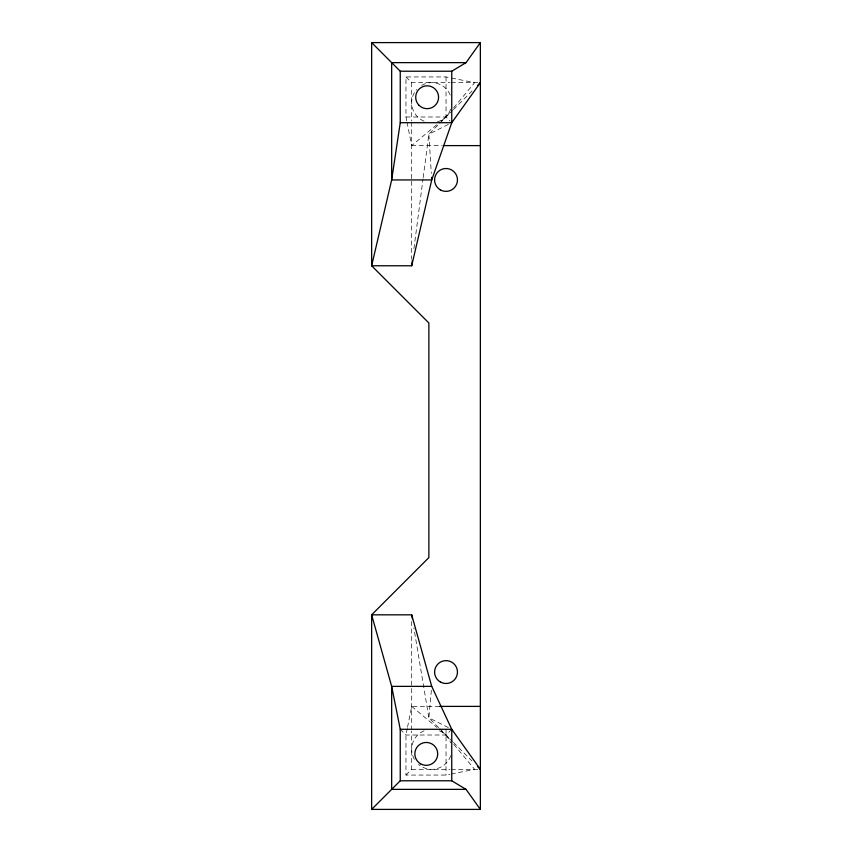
<?xml version="1.0" encoding="UTF-8"?>
<svg xmlns="http://www.w3.org/2000/svg" width="852" height="852" viewBox="0 0 852 852"><rect width="100%" height="100%" fill="white"/><g stroke="black" fill="none" stroke-linecap="round" stroke-linejoin="round"><path stroke-width="0.64" stroke-dasharray="4.26 3.19" d="M431.368 690.301L428.865 717.842L438.801 727.778M413.923 248.667L423.029 178.909M423.199 177.589L428.865 134.158L438.801 124.222M407.277 728.503L405.967 735.01L405.967 775.064L446.033 775.064L449.931 774.287M407.533 727.203L411.697 706.393L439.43 706.393M440.974 121.197L446.033 116.99L450.239 111.942M453.605 107.906L474.639 82.655L451.23 77.979M439.707 123.316L452.529 110.494M453.456 109.567L472.008 91.004M405.967 775.064L411.697 769.345L411.697 731.112M451.752 729.291L446.033 735.01L405.967 735.01L400.248 729.291M407.011 122.198L411.697 145.607L436.938 124.562M448.322 124.435L428.865 134.158L431.314 173.393M451.23 774.021L474.639 769.345L453.605 744.094M406.755 120.888L405.967 116.99L405.967 76.936L446.033 76.936L449.931 77.713M405.967 76.936L411.697 82.655L449.931 82.655M451.23 82.655L479.218 82.655M405.967 116.99L446.033 116.99L450.112 121.08M411.697 145.607L442.071 145.607M411.697 769.345L449.931 769.345M451.23 769.345L479.218 769.345M448.322 727.565L428.865 717.842L413.87 627.881M411.697 706.393L436.938 727.438M440.974 730.803L446.033 735.01L450.239 740.058M439.707 728.684L452.529 741.506M453.456 742.433L472.008 760.996M446.033 76.936L446.033 116.99M446.033 729.291L446.033 775.064M411.697 82.655L411.697 120.888M411.697 122.198L411.697 179.942M411.697 181.263L411.697 259.168M411.697 621.47L411.697 729.802M450.687 755.745A20.033 20.033 0 0 1 418.513 764.372M414.381 759.334A20.033 20.033 0 0 1 424.062 730.814M439.387 730.814A20.033 20.033 0 0 1 450.687 742.88M450.687 109.12A20.033 20.033 0 0 1 436.906 122.028M424.062 121.186A20.033 20.033 0 0 1 416.671 89.471M421.708 85.338A20.033 20.033 0 0 1 450.687 96.255"/><path stroke-width="1.28" d="M371.642 42.6L400.248 71.217L400.248 122.709L391.664 179.942L371.642 265.771L428.865 322.993L428.865 557.613L371.642 614.835L371.642 809.4L480.358 809.4L480.358 42.6L371.642 42.6L371.642 265.771L411.697 265.771L412.379 260.51M411.697 265.771L431.719 179.942L451.752 122.709L480.358 82.655L477.578 85.445M400.248 71.217L451.752 71.217L466.055 62.633L480.358 42.6M371.642 809.4L400.248 780.783L400.248 729.291L391.664 686.371L371.642 614.835L411.697 614.835L431.719 686.371L451.752 729.291L480.358 769.345L477.578 766.555M466.055 62.633L391.664 62.633L391.664 179.942L431.719 179.942L431.559 177.322M400.248 122.709L451.752 122.709L451.752 71.217M443.391 145.607L480.358 145.607M431.719 686.371L391.664 686.371L391.664 789.367L466.055 789.367L480.358 809.4M439.43 706.393L480.358 706.393M400.248 729.291L451.752 729.291L451.752 780.783L466.055 789.367M400.248 780.783L451.752 780.783M411.697 614.835L412.347 618.754M420.568 763.807A11.449 11.449 0 0 0 437.726 753.892A11.449 11.449 0 0 0 420.568 743.977A11.449 11.449 0 0 0 420.568 763.807M419.056 105.339A11.449 11.449 0 0 0 438.194 100.206A11.449 11.449 0 0 0 424.179 86.19A11.449 11.449 0 0 0 419.056 105.339M440.303 681.973A11.449 11.449 0 0 0 457.471 672.058A11.449 11.449 0 0 0 440.303 662.153A11.449 11.449 0 0 0 440.303 681.973M440.303 189.847A11.449 11.449 0 0 0 457.471 179.942A11.449 11.449 0 0 0 440.303 170.027A11.449 11.449 0 0 0 440.303 189.847"/></g></svg>
